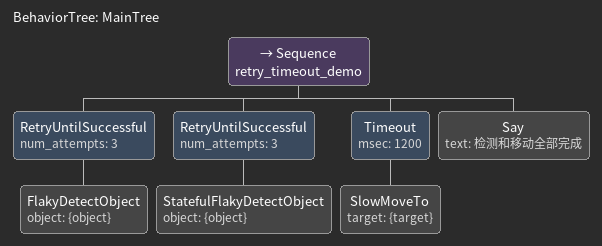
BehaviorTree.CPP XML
<?xml version="1.0" encoding="UTF-8"?>
<root main_tree_to_execute="MainTree">
  <BehaviorTree ID="MainTree">
    <Sequence name="retry_timeout_demo">

      <RetryUntilSuccessful num_attempts="3">
        <FlakyDetectObject object="{object}"/>
      </RetryUntilSuccessful>

      <RetryUntilSuccessful num_attempts="3">
        <StatefulFlakyDetectObject object="{object}"/>
      </RetryUntilSuccessful>

      <Timeout msec="1200">
        <SlowMoveTo target="{target}"/>
      </Timeout>

      <Say text="检测和移动全部完成"/>
    </Sequence>
  </BehaviorTree>
</root>
